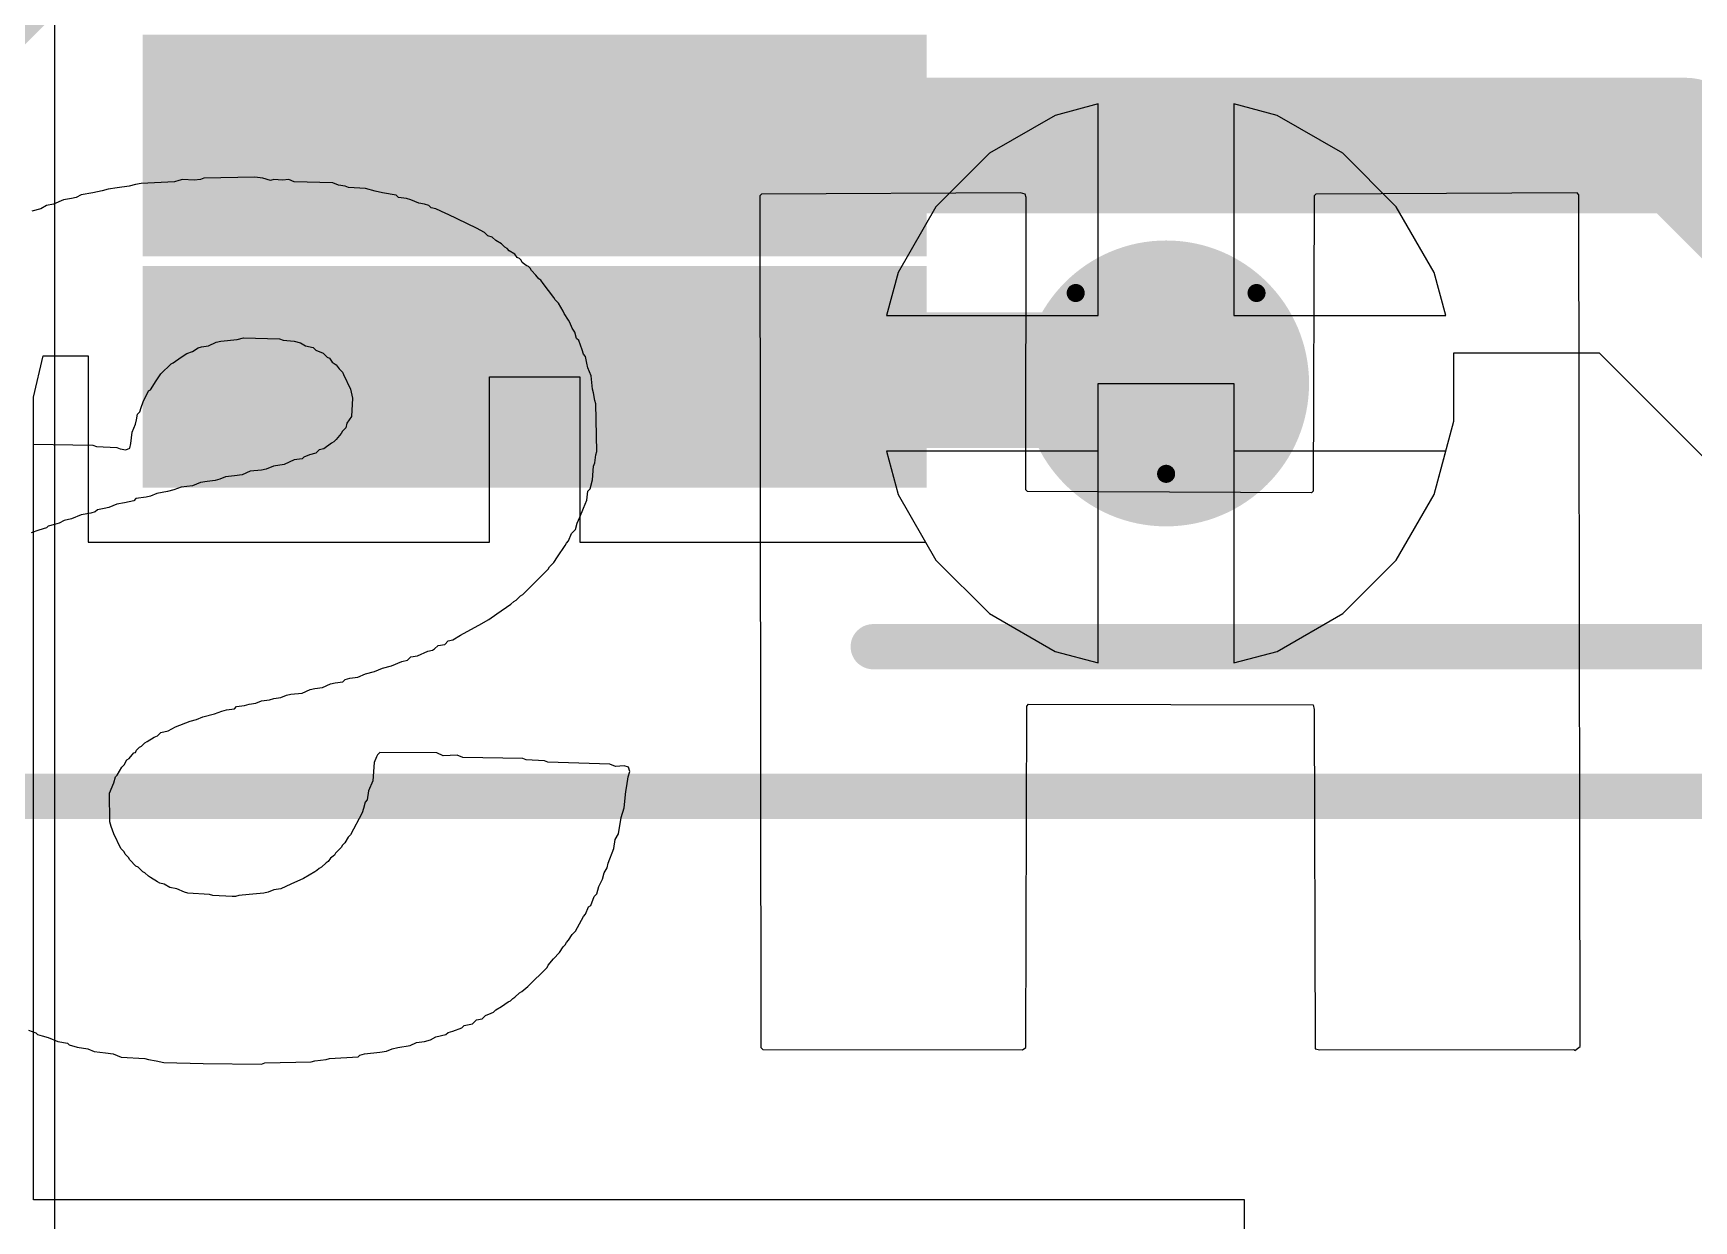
# Model space of a CAD drawing. Header units: inches. Extents: x -21 to 276, y -5 to 220.
# Drawn here: x 37.569 to 42.234, y 39.422 to 42.759 of the extents above; entities that cross this region are included whole.
import ezdxf

# ---------------------------------------------------------------- set-up
doc = ezdxf.new("R2010")
doc.units = ezdxf.units.IN
for name, color, linetype in [('Bottom Layer', 5, 'Continuous'), ('Bottom Overlay', 54, 'Continuous'), ('Bottom Solder', 6, 'Continuous'), ('Drill Drawing', 1, 'Continuous'), ('Ground', 16, 'Continuous'), ('Power + Signal', 76, 'Continuous'), ('Top Layer', 1, 'Continuous'), ('Top Overlay', 2, 'Continuous'), ('Top Paste', 8, 'Continuous'), ('Top Solder', 216, 'Continuous'), ('Via Holes', 16, 'Continuous')]:
    doc.layers.add(name, color=color, linetype=linetype)

# ---------------------------------------------------------------- blocks, each defined once
blk = doc.blocks.new('SSOP_20_208____1')
at = {"layer": 'Top Layer'}
for points in [[(-4.491, -2.065), (-2.491, -2.065), (-2.491, -2.485), (-4.491, -2.485)], [(-4.491, -2.715), (-2.491, -2.715), (-2.491, -3.135), (-4.491, -3.135)]]:
    blk.add_hatch(color=1, dxfattribs=at).paths.add_polyline_path(points)
at = {"layer": 'Top Paste'}
for points in [[(-4.491, -2.065), (-2.491, -2.065), (-2.491, -2.485), (-4.491, -2.485)], [(-4.491, -2.715), (-2.491, -2.715), (-2.491, -3.135), (-4.491, -3.135)]]:
    blk.add_hatch(color=8, dxfattribs=at).paths.add_polyline_path(points)
at = {"layer": 'Top Solder'}
for points in [[(-4.5926, -1.9634), (-2.3894, -1.9634), (-2.3894, -2.5866), (-4.5926, -2.5866)], [(-4.5926, -2.6134), (-2.3894, -2.6134), (-2.3894, -3.2366), (-4.5926, -3.2366)]]:
    blk.add_hatch(color=216, dxfattribs=at).paths.add_polyline_path(points)
at = {"layer": 'Top Overlay'}
blk.add_lwpolyline([(-2.54, -3.683, 0.127, 0.127, 0), (2.5654, -3.683, 0.127, 0.127, 0)], format="xyseb", dxfattribs=at)
blk.add_lwpolyline([(-2.5718, -3.683, 0.0635, 0.0635, 1), (-2.5082, -3.683, 0.0635, 0.0635, 1)], format="xyseb", close=True, dxfattribs=at)
blk = doc.blocks.new('HC_49S_SMD_52')
at = {"layer": 'Top Overlay'}
blk.add_lwpolyline([(-5.715, 2.5146, 0.127, 0.127, 0), (5.715, 2.5146, 0.127, 0.127, 0)], format="xyseb", dxfattribs=at)

msp = doc.modelspace()

# ---------------------------------------------------------------- hatches: boundary and pattern name
at = {"layer": 'Bottom Layer'}
h = msp.add_hatch(color=5, dxfattribs=at)
edge = h.paths.add_edge_path()
edge.add_arc((40.7518, 41.7749), 0.3, 0, 360)
at = {"layer": 'Bottom Solder'}
h = msp.add_hatch(color=6, dxfattribs=at)
edge = h.paths.add_edge_path()
edge.add_arc((40.7518, 41.7749), 0.4016, 0, 360)
at = {"layer": 'Ground'}
h = msp.add_hatch(color=16, dxfattribs=at)
edge = h.paths.add_edge_path()
edge.add_arc((40.7518, 41.7749), 0.3, 0, 360)
at = {"layer": 'Power + Signal'}
h = msp.add_hatch(color=76, dxfattribs=at)
edge = h.paths.add_edge_path()
edge.add_arc((40.7518, 41.7749), 0.3, 0, 360)
at = {"layer": 'Top Layer'}
h = msp.add_hatch(color=1, dxfattribs=at)
edge = h.paths.add_edge_path()
edge.add_arc((40.7518, 41.7749), 0.3, 0, 360)
at = {"layer": 'Top Solder'}
h = msp.add_hatch(color=216, dxfattribs=at)
edge = h.paths.add_edge_path()
edge.add_arc((40.7518, 41.7749), 0.4016, 0, 360)
at = {"layer": 'Via Holes'}
h = msp.add_hatch(color=7, dxfattribs=at)
edge = h.paths.add_edge_path()
edge.add_arc((40.7518, 41.7749), 0.15, 0, 360)

# ---------------------------------------------------------------- linework, layer by layer
at = {"layer": 'Bottom Layer'}
for p, q in [((40.5613, 42.5604), (40.4399, 42.5278)), ((40.5613, 41.9654), (40.5613, 42.5604)), ((41.0637, 42.5278), (40.9423, 42.5604)), ((40.9423, 42.5604), (40.9423, 41.9654)), ((40.4399, 42.5278), (40.2557, 42.4215)), ((41.2479, 42.4215), (41.0637, 42.5278)), ((40.2557, 42.4215), (40.1052, 42.271)), ((41.3983, 42.271), (41.2479, 42.4215)), ((40.1052, 42.271), (39.9988, 42.0868)), ((41.5047, 42.0868), (41.3983, 42.271)), ((39.9988, 42.0868), (39.9663, 41.9654)), ((41.5372, 41.9654), (41.5047, 42.0868)), ((39.9663, 41.9654), (40.5613, 41.9654)), ((40.9423, 41.9654), (41.5372, 41.9654)), ((40.5613, 41.5844), (39.9663, 41.5844)), ((39.9663, 41.5844), (39.9988, 41.463)), ((40.5613, 40.9895), (40.5613, 41.5844)), ((41.5372, 41.5844), (40.9423, 41.5844)), ((40.9423, 41.5844), (40.9423, 40.9895)), ((41.5047, 41.463), (41.5372, 41.5844)), ((39.9988, 41.463), (40.1052, 41.2788)), ((41.3983, 41.2788), (41.5047, 41.463)), ((40.1052, 41.2788), (40.2557, 41.1284)), ((41.2479, 41.1284), (41.3983, 41.2788)), ((40.2557, 41.1284), (40.4399, 41.022)), ((41.0637, 41.022), (41.2479, 41.1284)), ((40.4399, 41.022), (40.5613, 40.9895)), ((40.9423, 40.9895), (41.0637, 41.022))]:
    msp.add_line(p, q, dxfattribs=at)
at = {"layer": 'Bottom Overlay'}
for p, q in [((37.7625, 42.3163), (37.737, 42.3099)), ((37.7799, 42.321), (37.7625, 42.3163)), ((37.8054, 42.3242), (37.7799, 42.321)), ((37.8387, 42.329), (37.8054, 42.3242)), ((37.8562, 42.3337), (37.8387, 42.329)), ((37.8721, 42.3369), (37.8562, 42.3337)), ((37.9659, 42.3417), (37.8721, 42.3369)), ((37.9786, 42.3449), (37.9659, 42.3417)), ((37.9881, 42.348), (37.9786, 42.3449)), ((38.0215, 42.3464), (37.9881, 42.348)), ((38.039, 42.348), (38.0215, 42.3464)), ((38.0485, 42.3512), (38.039, 42.348)), ((38.1915, 42.3544), (38.0485, 42.3512)), ((38.2138, 42.3512), (38.1915, 42.3544)), ((38.236, 42.3449), (38.2138, 42.3512)), ((38.2455, 42.348), (38.236, 42.3449)), ((38.2694, 42.3464), (38.2455, 42.348)), ((38.2869, 42.348), (38.2694, 42.3464)), ((38.3027, 42.3417), (38.2869, 42.348)), ((38.4108, 42.3385), (38.3027, 42.3417)), ((38.4267, 42.3321), (38.4108, 42.3385)), ((38.4458, 42.329), (38.4267, 42.3321)), ((38.4553, 42.3258), (38.4458, 42.329)), ((38.503, 42.3226), (38.4553, 42.3258)), ((38.53, 42.3147), (38.503, 42.3226)), ((38.5506, 42.3099), (38.53, 42.3147)), ((37.5908, 42.2654), (37.5654, 42.259)), ((37.6067, 42.2749), (37.5908, 42.2654)), ((37.6258, 42.2781), (37.6067, 42.2749)), ((37.6544, 42.2908), (37.6258, 42.2781)), ((37.6766, 42.294), (37.6544, 42.2908)), ((37.6894, 42.2972), (37.6766, 42.294)), ((37.7037, 42.3051), (37.6894, 42.2972)), ((37.737, 42.3099), (37.7037, 42.3051)), ((38.5888, 42.3035), (38.5506, 42.3099)), ((38.5951, 42.2972), (38.5888, 42.3035)), ((38.6174, 42.294), (38.5951, 42.2972)), ((38.6301, 42.2908), (38.6174, 42.294)), ((38.6523, 42.2813), (38.6301, 42.2908)), ((38.6682, 42.2781), (38.6523, 42.2813)), ((38.6809, 42.2749), (38.6682, 42.2781)), ((38.6873, 42.2686), (38.6809, 42.2749)), ((38.7, 42.2654), (38.6873, 42.2686)), ((38.7286, 42.2527), (38.7, 42.2654)), ((39.6153, 42.3067), (39.6106, 42.3019)), ((39.6106, 42.3019), (39.6137, 39.9088)), ((40.3431, 42.3099), (39.6153, 42.3067)), ((40.3558, 42.3067), (40.3431, 42.3099)), ((40.359, 42.2972), (40.3558, 42.3067)), ((40.3574, 41.4756), (40.359, 42.2972)), ((41.1679, 42.3019), (41.1647, 41.4724)), ((41.1726, 42.3067), (41.1679, 42.3019)), ((41.9068, 42.3099), (41.1726, 42.3067)), ((41.9115, 42.3051), (41.9068, 42.3099)), ((41.9147, 39.912), (41.9115, 42.3051)), ((38.735, 42.2495), (38.7286, 42.2527)), ((38.8144, 42.2114), (38.735, 42.2495)), ((38.8367, 42.1987), (38.8144, 42.2114)), ((38.8462, 42.1891), (38.8367, 42.1987)), ((38.8589, 42.1859), (38.8462, 42.1891)), ((38.8685, 42.1764), (38.8589, 42.1859)), ((38.8843, 42.1669), (38.8685, 42.1764)), ((38.8939, 42.1573), (38.8843, 42.1669)), ((38.9002, 42.1542), (38.8939, 42.1573)), ((38.9066, 42.1478), (38.9002, 42.1542)), ((38.9225, 42.1383), (38.9066, 42.1478)), ((38.9288, 42.1287), (38.9225, 42.1383)), ((38.9352, 42.1256), (38.9288, 42.1287)), ((38.94, 42.1208), (38.9352, 42.1256)), ((38.9431, 42.1144), (38.94, 42.1208)), ((38.9543, 42.1065), (38.9431, 42.1144)), ((38.9606, 42.1033), (38.9543, 42.1065)), ((38.9654, 42.0985), (38.9606, 42.1033)), ((38.9686, 42.0922), (38.9654, 42.0985)), ((38.9813, 42.0795), (38.9686, 42.0922)), ((38.9892, 42.0684), (38.9813, 42.0795)), ((38.9956, 42.0652), (38.9892, 42.0684)), ((39.0019, 42.0556), (38.9956, 42.0652)), ((39.0321, 42.0159), (39.0019, 42.0556)), ((39.0353, 42.0096), (39.0321, 42.0159)), ((39.0448, 42), (39.0353, 42.0096)), ((39.0576, 41.9778), (39.0448, 42)), ((39.0607, 41.9714), (39.0576, 41.9778)), ((39.0734, 41.9524), (39.0607, 41.9714)), ((39.0766, 41.946), (39.0734, 41.9524)), ((39.083, 41.9301), (39.0766, 41.946)), ((38.0834, 41.8904), (38.0962, 41.8936)), ((38.0962, 41.8936), (38.1422, 41.8983)), ((38.1422, 41.8983), (38.1597, 41.9031)), ((38.1597, 41.9031), (38.2614, 41.8999)), ((38.2614, 41.8999), (38.271, 41.8967)), ((38.271, 41.8967), (38.3027, 41.8936)), ((38.3027, 41.8936), (38.3202, 41.8888)), ((39.0909, 41.919), (39.083, 41.9301)), ((39.0957, 41.9015), (39.0909, 41.919)), ((39.102, 41.8951), (39.0957, 41.9015)), ((39.1116, 41.8697), (39.102, 41.8951)), ((37.9627, 41.8332), (37.9849, 41.8491)), ((37.9849, 41.8491), (38.0008, 41.8586)), ((38.0008, 41.8586), (38.0167, 41.865)), ((38.0167, 41.865), (38.0326, 41.8745)), ((38.0326, 41.8745), (38.0421, 41.8777)), ((38.0421, 41.8777), (38.0612, 41.8808)), ((38.0612, 41.8808), (38.0834, 41.8904)), ((38.3202, 41.8888), (38.3345, 41.8808)), ((38.3345, 41.8808), (38.3552, 41.8761)), ((38.3552, 41.8761), (38.3631, 41.8681)), ((38.3631, 41.8681), (38.3838, 41.8602)), ((38.3838, 41.8602), (38.3949, 41.8491)), ((38.3949, 41.8491), (38.4013, 41.8459)), ((38.4013, 41.8459), (38.4092, 41.8348)), ((39.1148, 41.857), (39.1116, 41.8697)), ((39.1211, 41.8507), (39.1148, 41.857)), ((39.1243, 41.8316), (39.1211, 41.8507)), ((37.915, 41.7823), (37.9277, 41.8014)), ((37.9277, 41.8014), (37.9563, 41.83)), ((37.9563, 41.83), (37.9627, 41.8332)), ((38.4092, 41.8348), (38.4203, 41.8268)), ((38.4203, 41.8268), (38.4283, 41.8157)), ((38.4283, 41.8157), (38.4378, 41.8062)), ((38.4378, 41.8062), (38.441, 41.7998)), ((38.441, 41.7998), (38.4601, 41.7585)), ((39.1275, 41.8189), (39.1243, 41.8316)), ((39.137, 41.7966), (39.1275, 41.8189)), ((37.8785, 41.7235), (37.8928, 41.7537)), ((37.8928, 41.7537), (37.8991, 41.7569)), ((37.8991, 41.7569), (37.915, 41.7823)), ((38.4601, 41.7585), (38.4664, 41.7331)), ((39.1402, 41.7585), (39.137, 41.7966)), ((39.1434, 41.7489), (39.1402, 41.7585)), ((37.8689, 41.6949), (37.8721, 41.7076)), ((37.8721, 41.7076), (37.8785, 41.7235)), ((38.4664, 41.7331), (38.4632, 41.6822)), ((39.1465, 41.7267), (39.1434, 41.7489)), ((39.1497, 41.7172), (39.1465, 41.7267)), ((39.1529, 41.5837), (39.1497, 41.7172)), ((37.8467, 41.6377), (37.8562, 41.66)), ((37.8562, 41.66), (37.8594, 41.6727)), ((37.8594, 41.6727), (37.8626, 41.6886)), ((37.8626, 41.6886), (37.8689, 41.6949)), ((38.4505, 41.6631), (38.4474, 41.6504)), ((38.4632, 41.6822), (38.4505, 41.6631)), ((37.8435, 41.6059), (37.8467, 41.6377)), ((38.4203, 41.6171), (38.414, 41.6107)), ((38.4346, 41.6345), (38.4203, 41.6171)), ((38.4378, 41.6409), (38.4346, 41.6345)), ((38.4474, 41.6504), (38.4378, 41.6409)), ((37.5686, 41.6043), (37.737, 41.6012)), ((37.737, 41.6012), (37.7466, 41.598)), ((37.7466, 41.598), (37.8038, 41.5948)), ((37.8038, 41.5948), (37.8133, 41.5916)), ((37.8133, 41.5916), (37.8292, 41.5885)), ((37.8292, 41.5885), (37.8403, 41.5932)), ((37.8403, 41.5932), (37.8435, 41.6059)), ((38.3298, 41.5678), (38.325, 41.563)), ((38.3456, 41.5742), (38.3298, 41.5678)), ((38.3631, 41.5789), (38.3456, 41.5742)), ((38.3727, 41.5885), (38.3631, 41.5789)), ((38.3854, 41.5916), (38.3727, 41.5885)), ((38.4076, 41.6075), (38.3854, 41.5916)), ((38.414, 41.6107), (38.4076, 41.6075)), ((39.1465, 41.5519), (39.1497, 41.5742)), ((39.1497, 41.5742), (39.1529, 41.5837)), ((38.1788, 41.5281), (38.1565, 41.5185)), ((38.2106, 41.5312), (38.1788, 41.5281)), ((38.2233, 41.5344), (38.2106, 41.5312)), ((38.2439, 41.5424), (38.2233, 41.5344)), ((38.2741, 41.5471), (38.2439, 41.5424)), ((38.3027, 41.5599), (38.2741, 41.5471)), ((38.325, 41.563), (38.3027, 41.5599)), ((39.1402, 41.5042), (39.1434, 41.5424)), ((39.1434, 41.5424), (39.1465, 41.5519)), ((37.9643, 41.4756), (37.9468, 41.4709)), ((37.9849, 41.4836), (37.9643, 41.4756)), ((38.0167, 41.4868), (37.9849, 41.4836)), ((38.039, 41.4963), (38.0167, 41.4868)), ((38.058, 41.4995), (38.039, 41.4963)), ((38.0803, 41.5026), (38.058, 41.4995)), ((38.093, 41.5058), (38.0803, 41.5026)), ((38.1089, 41.5122), (38.093, 41.5058)), ((38.1343, 41.5154), (38.1089, 41.5122)), ((38.1565, 41.5185), (38.1343, 41.5154)), ((39.1243, 41.447), (39.1275, 41.4724)), ((39.1275, 41.4724), (39.1338, 41.4788)), ((39.1338, 41.4788), (39.1402, 41.5042)), ((40.3622, 41.4709), (40.3574, 41.4756)), ((41.1647, 41.4724), (41.1599, 41.4677)), ((37.7815, 41.4264), (37.7688, 41.4232)), ((37.8038, 41.4359), (37.7815, 41.4264)), ((37.826, 41.4391), (37.8038, 41.4359)), ((37.8514, 41.4454), (37.826, 41.4391)), ((37.8578, 41.4518), (37.8514, 41.4454)), ((37.8864, 41.455), (37.8578, 41.4518)), ((37.8991, 41.4581), (37.8864, 41.455)), ((37.9166, 41.4661), (37.8991, 41.4581)), ((37.9468, 41.4709), (37.9166, 41.4661)), ((39.1148, 41.4248), (39.1243, 41.447)), ((41.1599, 41.4677), (40.3622, 41.4709)), ((37.6417, 41.3819), (37.629, 41.3787)), ((37.656, 41.3898), (37.6417, 41.3819)), ((37.6766, 41.3946), (37.656, 41.3898)), ((37.7037, 41.4057), (37.6766, 41.3946)), ((37.7307, 41.4105), (37.7037, 41.4057)), ((37.7434, 41.4137), (37.7307, 41.4105)), ((37.7497, 41.42), (37.7434, 41.4137)), ((37.7688, 41.4232), (37.7497, 41.42)), ((39.0925, 41.3644), (39.0973, 41.3819)), ((39.0973, 41.3819), (39.1052, 41.3994)), ((39.1052, 41.3994), (39.1148, 41.4248)), ((37.5845, 41.3628), (37.5638, 41.3549)), ((37.6067, 41.3692), (37.5845, 41.3628)), ((37.6115, 41.3739), (37.6067, 41.3692)), ((37.629, 41.3787), (37.6115, 41.3739)), ((39.0671, 41.3263), (39.0734, 41.3326)), ((39.0734, 41.3326), (39.0814, 41.3533)), ((39.0814, 41.3533), (39.0925, 41.3644)), ((39.0321, 41.2722), (39.0417, 41.2881)), ((39.0417, 41.2881), (39.0639, 41.3199)), ((39.0639, 41.3199), (39.0671, 41.3263)), ((38.9447, 41.1816), (39.0162, 41.2532)), ((39.0162, 41.2532), (39.0194, 41.2595)), ((39.0194, 41.2595), (39.0321, 41.2722)), ((38.8716, 41.1276), (38.9114, 41.1546)), ((38.9114, 41.1546), (38.9193, 41.1626)), ((38.9193, 41.1626), (38.9257, 41.1658)), ((38.9257, 41.1658), (38.9384, 41.1785)), ((38.9384, 41.1785), (38.9447, 41.1816)), ((38.8208, 41.0958), (38.8494, 41.1117)), ((38.8494, 41.1117), (38.8716, 41.1276)), ((38.735, 41.0513), (38.7477, 41.0545)), ((38.7477, 41.0545), (38.7699, 41.0672)), ((38.7699, 41.0672), (38.7985, 41.0831)), ((38.7985, 41.0831), (38.8208, 41.0958)), ((38.6206, 40.9973), (38.6301, 41.0068)), ((38.6301, 41.0068), (38.6492, 41.01)), ((38.6492, 41.01), (38.6778, 41.0227)), ((38.6778, 41.0227), (38.6905, 41.0259)), ((38.6905, 41.0259), (38.6968, 41.0291)), ((38.6968, 41.0291), (38.7064, 41.0386)), ((38.7064, 41.0386), (38.7254, 41.0418)), ((38.7254, 41.0418), (38.735, 41.0513)), ((38.4807, 40.9496), (38.503, 40.9592)), ((38.503, 40.9592), (38.5284, 40.9655)), ((38.5284, 40.9655), (38.5506, 40.9751)), ((38.5506, 40.9751), (38.5761, 40.9814)), ((38.5761, 40.9814), (38.6047, 40.9941)), ((38.6047, 40.9941), (38.6206, 40.9973)), ((38.325, 40.9051), (38.3472, 40.9147)), ((38.3472, 40.9147), (38.3599, 40.9179)), ((38.3599, 40.9179), (38.3822, 40.921)), ((38.3822, 40.921), (38.4044, 40.9306)), ((38.4044, 40.9306), (38.4172, 40.9338)), ((38.4172, 40.9338), (38.4394, 40.9369)), ((38.4394, 40.9369), (38.4458, 40.9433)), ((38.4458, 40.9433), (38.4585, 40.9465)), ((38.4585, 40.9465), (38.4807, 40.9496)), ((38.1343, 40.8607), (38.1407, 40.867)), ((38.1407, 40.867), (38.1629, 40.8702)), ((38.1629, 40.8702), (38.1756, 40.8734)), ((38.1756, 40.8734), (38.1947, 40.8765)), ((38.1947, 40.8765), (38.2106, 40.8829)), ((38.2106, 40.8829), (38.2328, 40.8861)), ((38.2328, 40.8861), (38.2455, 40.8893)), ((38.2455, 40.8893), (38.2646, 40.8924)), ((38.2646, 40.8924), (38.2805, 40.8988)), ((38.2805, 40.8988), (38.2932, 40.902)), ((38.2932, 40.902), (38.325, 40.9051)), ((40.3574, 39.9183), (40.3606, 40.8686)), ((40.3606, 40.8686), (40.3654, 40.8734)), ((40.3654, 40.8734), (41.1647, 40.8718)), ((41.1647, 40.8718), (41.1679, 40.8591)), ((37.969, 40.8098), (38.0104, 40.8257)), ((38.0104, 40.8257), (38.0278, 40.8305)), ((38.0278, 40.8305), (38.0453, 40.8384)), ((38.0453, 40.8384), (38.0787, 40.8464)), ((38.0787, 40.8464), (38.0993, 40.8543)), ((38.0993, 40.8543), (38.1121, 40.8575)), ((38.1121, 40.8575), (38.1343, 40.8607)), ((41.1679, 40.8591), (41.171, 39.9056)), ((37.8896, 40.7685), (37.9087, 40.7812)), ((37.9087, 40.7812), (37.9182, 40.7844)), ((37.9182, 40.7844), (37.9277, 40.7939)), ((37.9277, 40.7939), (37.9484, 40.7987)), ((37.9484, 40.7987), (37.969, 40.8098)), ((37.8387, 40.7208), (37.8467, 40.7319)), ((37.8467, 40.7319), (37.8514, 40.7367)), ((37.8514, 40.7367), (37.8562, 40.7383)), ((37.8562, 40.7383), (37.8594, 40.7447)), ((37.8594, 40.7447), (37.8673, 40.7526)), ((37.8673, 40.7526), (37.8737, 40.7558)), ((37.8737, 40.7558), (37.8832, 40.7653)), ((37.8832, 40.7653), (37.8896, 40.7685)), ((38.5363, 40.7319), (38.5332, 40.7256)), ((38.5427, 40.7383), (38.5363, 40.7319)), ((38.7032, 40.7367), (38.5427, 40.7383)), ((38.7207, 40.7288), (38.7032, 40.7367)), ((38.7604, 40.7304), (38.7207, 40.7288)), ((38.7763, 40.724), (38.7604, 40.7304)), ((37.8054, 40.6747), (37.8181, 40.697)), ((37.8181, 40.697), (37.8244, 40.7033)), ((37.8244, 40.7033), (37.8324, 40.7176)), ((37.8324, 40.7176), (37.8387, 40.7208)), ((38.5268, 40.7097), (38.5236, 40.6588)), ((38.5332, 40.7256), (38.5268, 40.7097)), ((38.9447, 40.7208), (38.7763, 40.724)), ((38.9543, 40.7176), (38.9447, 40.7208)), ((39.0051, 40.7145), (38.9543, 40.7176)), ((39.0146, 40.7113), (39.0051, 40.7145)), ((39.1894, 40.7049), (39.0146, 40.7113)), ((39.2053, 40.6986), (39.1894, 40.7049)), ((39.2292, 40.7002), (39.2053, 40.6986)), ((39.2419, 40.697), (39.2292, 40.7002)), ((39.2403, 40.67), (39.2451, 40.6843)), ((39.2451, 40.6843), (39.2419, 40.697)), ((37.7831, 40.6239), (37.7958, 40.6525)), ((37.7958, 40.6525), (37.8006, 40.67)), ((37.8006, 40.67), (37.8054, 40.6747)), ((38.5236, 40.6588), (38.5109, 40.6302)), ((39.2339, 40.6286), (39.2371, 40.6445)), ((39.2371, 40.6445), (39.2403, 40.67)), ((37.7847, 40.5428), (37.7831, 40.6239)), ((38.5014, 40.5985), (38.4966, 40.581)), ((38.5077, 40.6048), (38.5014, 40.5985)), ((38.5109, 40.6302), (38.5077, 40.6048)), ((39.2292, 40.5826), (39.2339, 40.6286)), ((37.7879, 40.5301), (37.7847, 40.5428)), ((38.4934, 40.5683), (38.4601, 40.5063)), ((38.4966, 40.581), (38.4934, 40.5683)), ((39.2133, 40.5095), (39.2212, 40.5556)), ((39.2212, 40.5556), (39.2292, 40.5826)), ((37.7958, 40.5095), (37.7879, 40.5301)), ((37.8149, 40.4682), (37.7958, 40.5095)), ((38.4537, 40.4999), (38.4442, 40.484)), ((38.4601, 40.5063), (38.4537, 40.4999)), ((39.2006, 40.4682), (39.2037, 40.4936)), ((39.2037, 40.4936), (39.2133, 40.5095)), ((37.8244, 40.4586), (37.8149, 40.4682)), ((37.8276, 40.4523), (37.8244, 40.4586)), ((37.8371, 40.4427), (37.8276, 40.4523)), ((38.4156, 40.4491), (38.4044, 40.4411)), ((38.4187, 40.4554), (38.4156, 40.4491)), ((38.4346, 40.4713), (38.4187, 40.4554)), ((38.4378, 40.4777), (38.4346, 40.4713)), ((38.4442, 40.484), (38.4378, 40.4777)), ((39.1847, 40.4268), (39.2006, 40.4682)), ((37.8403, 40.4364), (37.8371, 40.4427)), ((37.8578, 40.4189), (37.8403, 40.4364)), ((37.8642, 40.4157), (37.8578, 40.4189)), ((37.8769, 40.403), (37.8642, 40.4157)), ((37.8832, 40.3998), (37.8769, 40.403)), ((37.8928, 40.3903), (37.8832, 40.3998)), ((38.3599, 40.403), (38.3282, 40.3839)), ((38.3663, 40.4062), (38.3599, 40.403)), ((38.3727, 40.4125), (38.3663, 40.4062)), ((38.379, 40.4157), (38.3727, 40.4125)), ((38.3917, 40.4284), (38.379, 40.4157)), ((38.3981, 40.4316), (38.3917, 40.4284)), ((38.4044, 40.4411), (38.3981, 40.4316)), ((39.1688, 40.3823), (39.1736, 40.3998)), ((39.1736, 40.3998), (39.1815, 40.4141)), ((39.1815, 40.4141), (39.1847, 40.4268)), ((37.8991, 40.3871), (37.8928, 40.3903)), ((37.9182, 40.3744), (37.8991, 40.3871)), ((37.9245, 40.3712), (37.9182, 40.3744)), ((37.9373, 40.368), (37.9245, 40.3712)), ((37.9531, 40.3585), (37.9373, 40.368)), ((37.9722, 40.3553), (37.9531, 40.3585)), ((37.9945, 40.3458), (37.9722, 40.3553)), ((38.2646, 40.3553), (38.2455, 40.3521)), ((38.2932, 40.368), (38.2646, 40.3553)), ((38.3282, 40.3839), (38.2932, 40.368)), ((39.1529, 40.341), (39.1577, 40.3617)), ((39.1577, 40.3617), (39.1688, 40.3823)), ((38.004, 40.3426), (37.9945, 40.3458)), ((38.0644, 40.3394), (38.004, 40.3426)), ((38.0739, 40.3363), (38.0644, 40.3394)), ((38.1279, 40.3331), (38.0739, 40.3363)), ((38.1311, 40.3331), (38.1279, 40.3331)), ((38.1375, 40.3331), (38.1311, 40.3331)), ((38.147, 40.3363), (38.1375, 40.3331)), ((38.1756, 40.3394), (38.147, 40.3363)), ((38.2169, 40.3426), (38.1756, 40.3394)), ((38.2296, 40.3458), (38.2169, 40.3426)), ((38.2455, 40.3521), (38.2296, 40.3458)), ((39.1291, 40.3045), (39.1354, 40.3077)), ((39.1354, 40.3077), (39.145, 40.3331)), ((39.145, 40.3331), (39.1529, 40.341)), ((39.0925, 40.2361), (39.1148, 40.2775)), ((39.1148, 40.2775), (39.1211, 40.2838)), ((39.1211, 40.2838), (39.1291, 40.3045)), ((39.0734, 40.2107), (39.083, 40.2266)), ((39.083, 40.2266), (39.0925, 40.2361)), ((39.0305, 40.1583), (39.048, 40.1758)), ((39.048, 40.1758), (39.0576, 40.1917)), ((39.0576, 40.1917), (39.0639, 40.198)), ((39.0639, 40.198), (39.0671, 40.2044)), ((39.0671, 40.2044), (39.0734, 40.2107)), ((38.959, 40.0804), (39.0131, 40.1344)), ((39.0131, 40.1344), (39.0162, 40.1408)), ((39.0162, 40.1408), (39.0305, 40.1583)), ((38.9416, 40.0661), (38.959, 40.0804)), ((38.8843, 40.0248), (38.9034, 40.0375)), ((38.9034, 40.0375), (38.9098, 40.0407)), ((38.9098, 40.0407), (38.9161, 40.047)), ((38.9161, 40.047), (38.9225, 40.0502)), ((38.9225, 40.0502), (38.9352, 40.0629)), ((38.9352, 40.0629), (38.9416, 40.0661)), ((38.8033, 39.9755), (38.8144, 39.9867)), ((38.8144, 39.9867), (38.8303, 39.9898)), ((38.8303, 39.9898), (38.8399, 39.9994)), ((38.8399, 39.9994), (38.8557, 40.0057)), ((38.8557, 40.0057), (38.8621, 40.0089)), ((38.8621, 40.0089), (38.8685, 40.0153)), ((38.8685, 40.0153), (38.8843, 40.0248)), ((37.5559, 39.9581), (37.5765, 39.9501)), ((37.5765, 39.9501), (37.5813, 39.9453)), ((37.5813, 39.9453), (37.594, 39.9422)), ((37.594, 39.9422), (37.6115, 39.9374)), ((37.6115, 39.9374), (37.6385, 39.9263)), ((38.6857, 39.931), (38.7, 39.939)), ((38.7, 39.939), (38.7286, 39.9453)), ((38.7286, 39.9453), (38.735, 39.9517)), ((38.735, 39.9517), (38.7477, 39.9549)), ((38.7477, 39.9549), (38.7731, 39.9644)), ((38.7731, 39.9644), (38.7795, 39.9708)), ((38.7795, 39.9708), (38.8033, 39.9755)), ((37.6385, 39.9263), (37.6655, 39.9215)), ((37.6655, 39.9215), (37.6703, 39.9167)), ((37.6703, 39.9167), (37.6925, 39.9104)), ((37.6925, 39.9104), (37.7227, 39.9056)), ((37.7227, 39.9056), (37.7402, 39.8977)), ((37.7402, 39.8977), (37.772, 39.8945)), ((37.772, 39.8945), (37.7942, 39.8913)), ((37.7942, 39.8913), (37.8165, 39.8818)), ((38.4823, 39.8834), (38.4871, 39.8881)), ((38.4871, 39.8881), (38.4998, 39.8913)), ((38.4998, 39.8913), (38.5427, 39.8961)), ((38.5427, 39.8961), (38.5618, 39.8993)), ((38.5618, 39.8993), (38.5777, 39.9056)), ((38.5777, 39.9056), (38.5935, 39.9088)), ((38.5935, 39.9088), (38.6285, 39.9152)), ((38.6285, 39.9152), (38.646, 39.9231)), ((38.646, 39.9231), (38.6682, 39.9263)), ((38.6682, 39.9263), (38.6857, 39.931)), ((39.6137, 39.9088), (39.6185, 39.904)), ((39.6185, 39.904), (40.3479, 39.9024)), ((40.3479, 39.9024), (40.3574, 39.9088)), ((40.3574, 39.9152), (40.3574, 39.9183)), ((40.3574, 39.9088), (40.3574, 39.9152)), ((41.171, 39.9056), (41.1837, 39.9024)), ((41.1837, 39.9024), (41.8972, 39.904)), ((41.8972, 39.904), (41.9004, 39.9008)), ((41.9004, 39.9008), (41.9147, 39.912)), ((37.8165, 39.8818), (37.8832, 39.8786)), ((37.8832, 39.8786), (37.8928, 39.8754)), ((37.8928, 39.8754), (37.915, 39.8722)), ((37.915, 39.8722), (37.9357, 39.8675)), ((37.9357, 39.8675), (38.0469, 39.8643)), ((38.0469, 39.8643), (38.2106, 39.8627)), ((38.2106, 39.8627), (38.2201, 39.8659)), ((38.2201, 39.8659), (38.3504, 39.8691)), ((38.3504, 39.8691), (38.3599, 39.8722)), ((38.3599, 39.8722), (38.3917, 39.8754)), ((38.3917, 39.8754), (38.4013, 39.8786)), ((38.4013, 39.8786), (38.4823, 39.8834))]:
    msp.add_line(p, q, dxfattribs=at)
at = {"layer": 'Drill Drawing'}
for points in [[(40.4978, 42.0289, 0.0508, 0.0508, 0), (41.0058, 42.0289, 0.0508, 0.0508, 0)], [(40.4978, 42.0289, 0.0508, 0.0508, 0), (40.7518, 41.5209, 0.0508, 0.0508, 0)], [(40.7518, 41.5209, 0.0508, 0.0508, 0), (41.0058, 42.0289, 0.0508, 0.0508, 0)]]:
    msp.add_lwpolyline(points, format="xyseb", dxfattribs=at)
for points in [[(40.4851, 42.0289, 0.0254, 0.0254, 1), (40.5105, 42.0289, 0.0254, 0.0254, 1)], [(40.4851, 42.0289, 0.0254, 0.0254, 1), (40.5105, 42.0289, 0.0254, 0.0254, 1)], [(40.9931, 42.0289, 0.0254, 0.0254, 1), (41.0185, 42.0289, 0.0254, 0.0254, 1)], [(40.9931, 42.0289, 0.0254, 0.0254, 1), (41.0185, 42.0289, 0.0254, 0.0254, 1)], [(40.7391, 41.5209, 0.0254, 0.0254, 1), (40.7645, 41.5209, 0.0254, 0.0254, 1)], [(40.7391, 41.5209, 0.0254, 0.0254, 1), (40.7645, 41.5209, 0.0254, 0.0254, 1)]]:
    msp.add_lwpolyline(points, format="xyseb", close=True, dxfattribs=at)
at = {"layer": 'Ground'}
for p, q in [((37.6298, 22.3799), (37.6298, 53.0997)), ((40.5613, 42.5604), (40.4399, 42.5278)), ((40.5613, 41.9654), (40.5613, 42.5604)), ((41.0637, 42.5278), (40.9423, 42.5604)), ((40.9423, 42.5604), (40.9423, 41.9654)), ((40.4399, 42.5278), (40.2557, 42.4215)), ((41.2479, 42.4215), (41.0637, 42.5278)), ((40.2557, 42.4215), (40.1052, 42.271)), ((41.3983, 42.271), (41.2479, 42.4215)), ((40.1052, 42.271), (39.9988, 42.0868)), ((41.5047, 42.0868), (41.3983, 42.271)), ((39.9988, 42.0868), (39.9663, 41.9654)), ((41.5372, 41.9654), (41.5047, 42.0868)), ((39.9663, 41.9654), (40.5613, 41.9654)), ((40.9423, 41.9654), (41.5372, 41.9654)), ((40.5613, 41.5844), (39.9663, 41.5844)), ((39.9663, 41.5844), (39.9988, 41.463)), ((40.5613, 40.9895), (40.5613, 41.5844)), ((41.5372, 41.5844), (40.9423, 41.5844)), ((40.9423, 41.5844), (40.9423, 40.9895)), ((41.5047, 41.463), (41.5372, 41.5844)), ((39.9988, 41.463), (40.1052, 41.2788)), ((41.3983, 41.2788), (41.5047, 41.463)), ((40.1052, 41.2788), (40.2557, 41.1284)), ((41.2479, 41.1284), (41.3983, 41.2788)), ((40.2557, 41.1284), (40.4399, 41.022)), ((41.0637, 41.022), (41.2479, 41.1284)), ((40.4399, 41.022), (40.5613, 40.9895)), ((40.9423, 40.9895), (41.0637, 41.022))]:
    msp.add_line(p, q, dxfattribs=at)
at = {"layer": 'Power + Signal'}
for p, q in [((40.5613, 42.5604), (40.4399, 42.5278)), ((40.5613, 41.9654), (40.5613, 42.5604)), ((41.0637, 42.5278), (40.9423, 42.5604)), ((40.9423, 42.5604), (40.9423, 41.9654)), ((40.4399, 42.5278), (40.2557, 42.4215)), ((41.2479, 42.4215), (41.0637, 42.5278)), ((40.2557, 42.4215), (40.1052, 42.271)), ((41.3983, 42.271), (41.2479, 42.4215)), ((40.1052, 42.271), (39.9988, 42.0868)), ((41.5047, 42.0868), (41.3983, 42.271)), ((39.9988, 42.0868), (39.9663, 41.9654)), ((41.5372, 41.9654), (41.5047, 42.0868)), ((39.9663, 41.9654), (40.5613, 41.9654)), ((40.9423, 41.9654), (41.5372, 41.9654)), ((40.5613, 41.5844), (39.9663, 41.5844)), ((39.9663, 41.5844), (39.9988, 41.463)), ((40.5613, 40.9895), (40.5613, 41.5844)), ((41.5372, 41.5844), (40.9423, 41.5844)), ((40.9423, 41.5844), (40.9423, 40.9895)), ((41.5047, 41.463), (41.5372, 41.5844)), ((39.9988, 41.463), (40.1052, 41.2788)), ((41.3983, 41.2788), (41.5047, 41.463)), ((40.1052, 41.2788), (40.2557, 41.1284)), ((41.2479, 41.1284), (41.3983, 41.2788)), ((40.2557, 41.1284), (40.4399, 41.022)), ((41.0637, 41.022), (41.2479, 41.1284)), ((40.4399, 41.022), (40.5613, 40.9895)), ((40.9423, 40.9895), (41.0637, 41.022))]:
    msp.add_line(p, q, dxfattribs=at)
at = {"layer": 'Top Layer'}
for p, q in [((37.5697, 41.7365), (37.597, 41.8522)), ((37.597, 41.8522), (37.724, 41.8522)), ((37.724, 41.8522), (37.724, 41.3292)), ((41.5598, 41.6685), (41.5598, 41.8605)), ((41.5598, 41.8605), (41.9681, 41.8605)), ((41.9681, 41.8605), (42.4537, 41.3749)), ((38.851, 41.3292), (38.851, 41.7932)), ((38.851, 41.7932), (39.105, 41.7932)), ((39.105, 41.7932), (39.105, 41.3292)), ((40.5613, 40.9895), (40.5613, 41.7749)), ((40.5613, 41.7749), (40.9423, 41.7749)), ((40.9423, 41.7749), (40.9423, 40.9895)), ((37.5697, 39.481), (37.5697, 41.7365)), ((41.5047, 41.463), (41.5598, 41.6685)), ((41.3983, 41.2788), (41.5047, 41.463)), ((37.724, 41.3292), (38.851, 41.3292)), ((39.105, 41.3292), (40.0761, 41.3292)), ((40.0761, 41.3292), (40.1052, 41.2788)), ((40.1052, 41.2788), (40.2557, 41.1284)), ((41.2479, 41.1284), (41.3983, 41.2788)), ((40.2557, 41.1284), (40.4399, 41.022)), ((41.0637, 41.022), (41.2479, 41.1284)), ((40.4399, 41.022), (40.5613, 40.9895)), ((40.9423, 40.9895), (41.0637, 41.022)), ((40.9718, 39.481), (37.5697, 39.481)), ((40.9718, 36.8539), (40.9718, 39.481))]:
    msp.add_line(p, q, dxfattribs=at)
for points in [[(36.987, 42.4375, 0.381, 0.381, 0), (37.6427, 43.0932, 0.381, 0.381, 0)], [(38.978, 42.4432, 0.381, 0.381, 0), (42.2095, 42.4432, 0.381, 0.381, 0)], [(42.2095, 42.4432, 0.381, 0.381, 0), (43.0364, 41.6163, 0.381, 0.381, 0)], [(39.6281, 41.7841, 0.381, 0.381, 0), (40.7518, 41.7841, 0.381, 0.381, 0)], [(39.619, 41.7932, 0.254, 0.254, 0), (39.6281, 41.7841, 0.254, 0.254, 0)]]:
    msp.add_lwpolyline(points, format="xyseb", dxfattribs=at)
for points in [[(38.8827, 42.4432, 0.1905, 0.1905, 1), (39.0732, 42.4432, 0.1905, 0.1905, 1)], [(42.1142, 42.4432, 0.1905, 0.1905, 1), (42.3047, 42.4432, 0.1905, 0.1905, 1)], [(42.1142, 42.4432, 0.1905, 0.1905, 1), (42.3047, 42.4432, 0.1905, 0.1905, 1)], [(39.5329, 41.7841, 0.1905, 0.1905, 1), (39.7234, 41.7841, 0.1905, 0.1905, 1)], [(40.6565, 41.7841, 0.1905, 0.1905, 1), (40.847, 41.7841, 0.1905, 0.1905, 1)], [(39.5555, 41.7932, 0.127, 0.127, 1), (39.6825, 41.7932, 0.127, 0.127, 1)], [(39.5646, 41.7841, 0.127, 0.127, 1), (39.6916, 41.7841, 0.127, 0.127, 1)]]:
    msp.add_lwpolyline(points, format="xyseb", close=True, dxfattribs=at)

# ---------------------------------------------------------------- block references
for name, p in [('SSOP_20_208____1', (42.469, 44.7182)), ('HC_49S_SMD_52', (42.5908, 38.1))]:
    msp.add_blockref(name, p)

doc.saveas('drawing.dxf')
